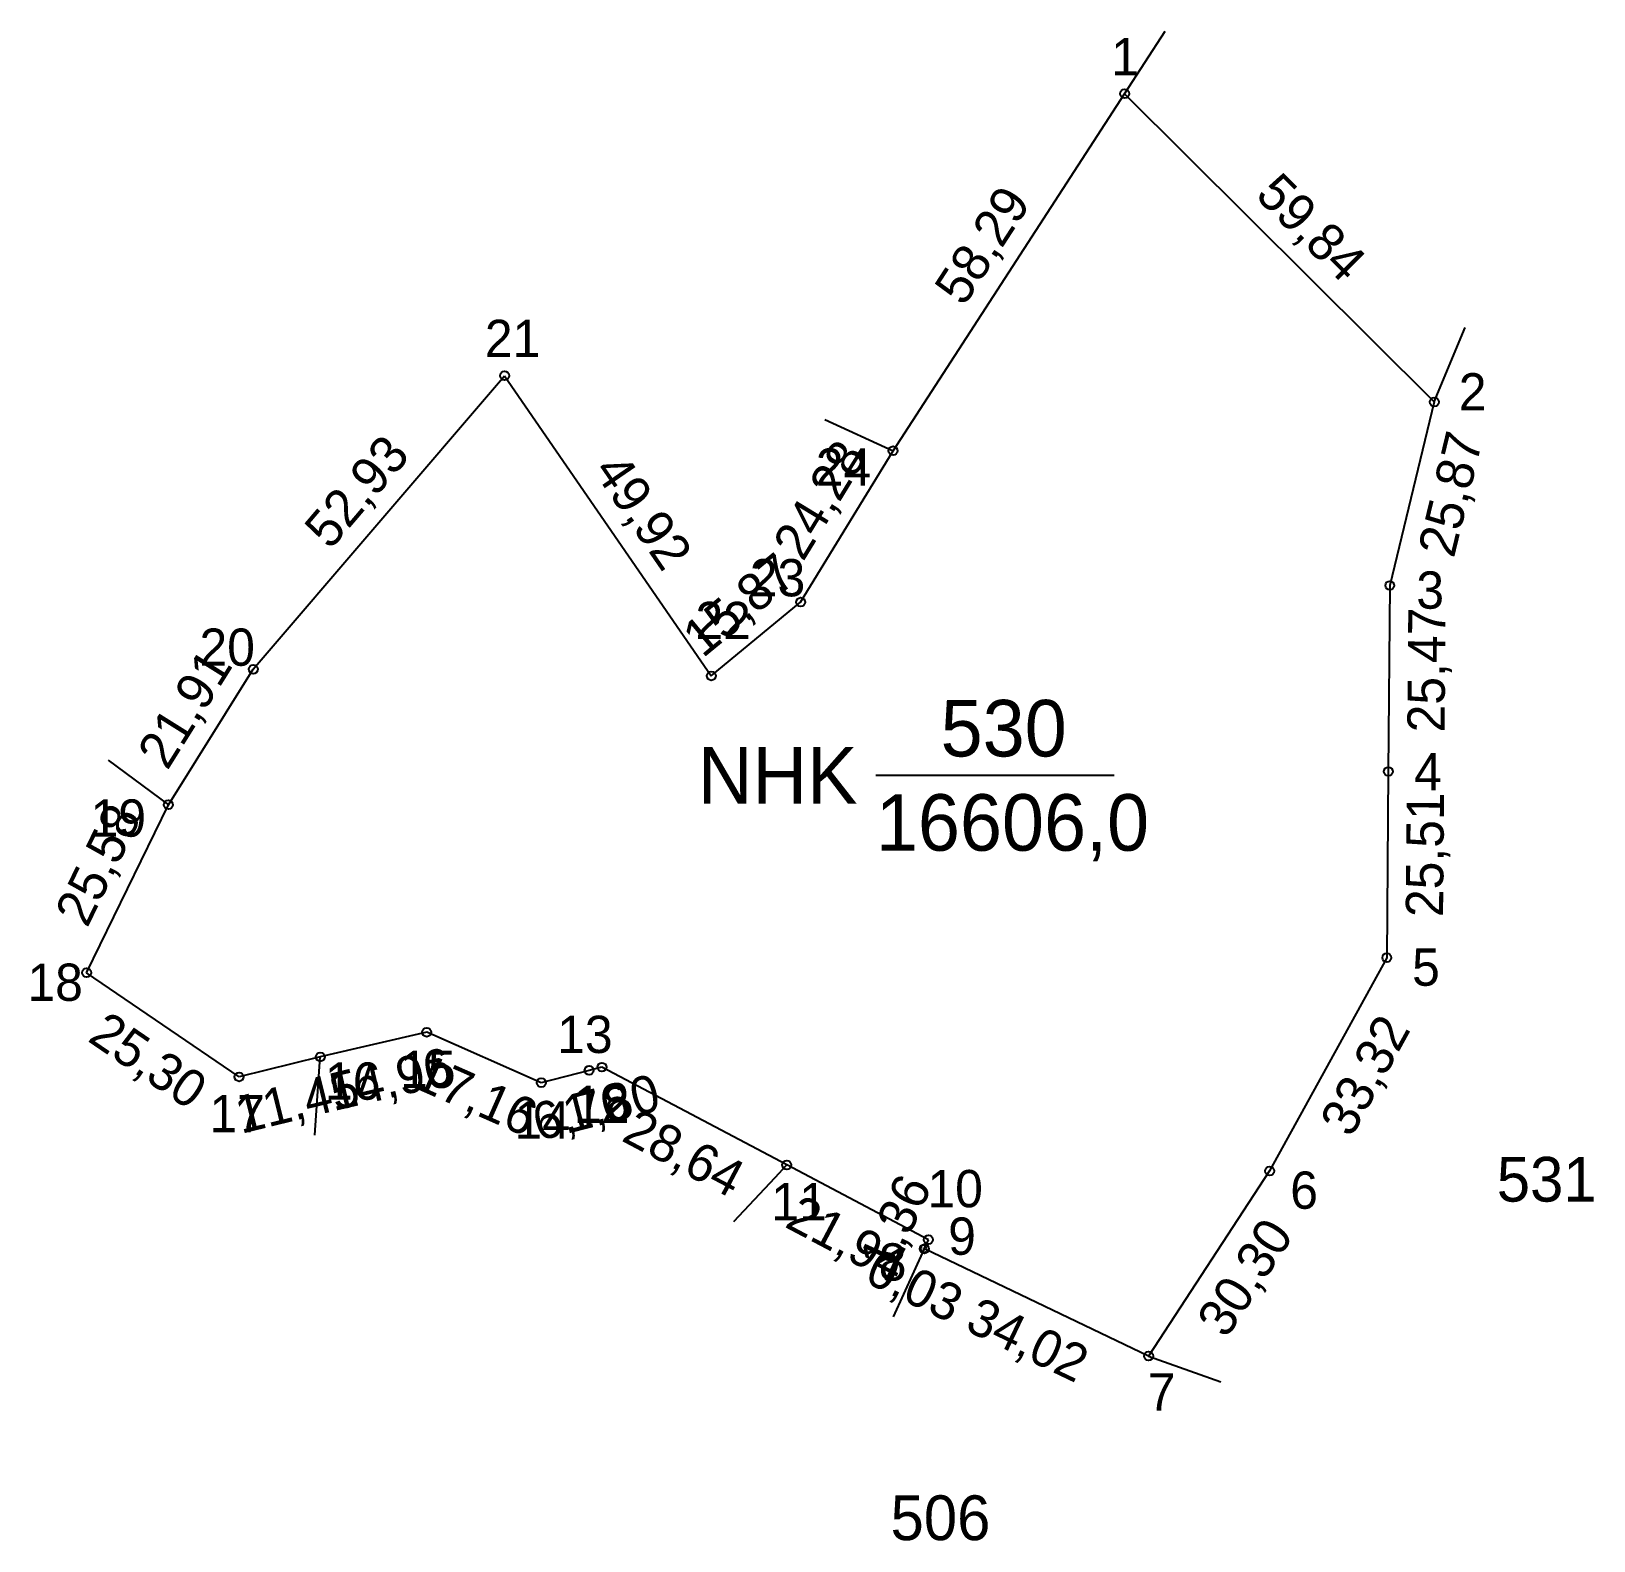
# Model space of a CAD drawing. Extents: x 549088 to 549302, y 1822741 to 1822947.
import ezdxf

# ---------------------------------------------------------------- set-up
doc = ezdxf.new("R2010")
doc.units = 0
for name, color, linetype in [('Level 10', 7, 'Continuous'), ('Level 17', 7, 'Continuous'), ('Level 3', 7, 'Continuous'), ('Level 42', 7, 'Continuous'), ('Level 43', 7, 'Continuous'), ('Level 44', 7, 'Continuous'), ('Level 45', 7, 'Continuous'), ('Level 46', 7, 'Continuous')]:
    doc.layers.add(name, color=color, linetype=linetype)

msp = doc.modelspace()

# ---------------------------------------------------------------- linework, layer by layer
at = {"layer": 'Level 10'}
for p, q in [((549206, 1822890), (549237.72, 1822938.91)), ((549237.72, 1822938.91), (549280.13, 1822896.69)), ((549118.38, 1822860.08), (549152.8, 1822900.29)), ((549152.8, 1822900.29), (549181.11, 1822859.17)), ((549280.13, 1822896.69), (549274.04, 1822871.55)), ((549193.35, 1822869.27), (549206, 1822890)), ((549274.04, 1822871.55), (549273.83, 1822846.07)), ((549181.11, 1822859.17), (549193.35, 1822869.27)), ((549106.75, 1822841.51), (549118.38, 1822860.08)), ((549273.83, 1822846.07), (549273.63, 1822820.56)), ((549095.55, 1822818.51), (549106.75, 1822841.51)), ((549273.63, 1822820.56), (549257.58, 1822791.35)), ((549116.44, 1822804.24), (549095.55, 1822818.51)), ((549142.13, 1822810.36), (549127.56, 1822806.98)), ((549157.83, 1822803.43), (549142.13, 1822810.36)), ((549127.56, 1822806.98), (549116.44, 1822804.24)), ((549166.13, 1822805.57), (549164.38, 1822805.12)), ((549191.45, 1822792.18), (549166.13, 1822805.57)), ((549164.38, 1822805.12), (549157.83, 1822803.43)), ((549210.85, 1822781.93), (549191.45, 1822792.18)), ((549257.58, 1822791.35), (549241, 1822766)), ((549210.28, 1822780.69), (549210.85, 1822781.93)), ((549210.31, 1822780.68), (549210.28, 1822780.69)), ((549241, 1822766), (549210.31, 1822780.68))]:
    msp.add_line(p, q, dxfattribs=at)
at = {"layer": 'Level 17'}
for centre in [(549237.72, 1822938.91), (549152.8, 1822900.29), (549280.13, 1822896.69), (549206, 1822890), (549274.04, 1822871.55), (549193.35, 1822869.27), (549118.38, 1822860.08), (549181.11, 1822859.17), (549273.83, 1822846.07), (549106.75, 1822841.51), (549273.63, 1822820.56), (549095.55, 1822818.51), (549142.13, 1822810.36), (549127.56, 1822806.98), (549164.38, 1822805.12), (549166.13, 1822805.57), (549116.44, 1822804.24), (549157.83, 1822803.43), (549191.45, 1822792.18), (549257.58, 1822791.35), (549210.85, 1822781.93), (549210.28, 1822780.69), (549210.31, 1822780.68), (549241, 1822766)]:
    msp.add_circle(centre, 0.613, dxfattribs=at)
at = {"layer": 'Level 44'}
for p, q in [((549237.72, 1822938.91), (549243.28, 1822947.47)), ((549237.72, 1822938.91), (549243.28, 1822947.47)), ((549280.13, 1822896.69), (549284.38, 1822906.87)), ((549196.66, 1822894.3), (549206, 1822890)), ((549098.52, 1822847.62), (549106.75, 1822841.51)), ((549126.8, 1822796.27), (549127.56, 1822806.98)), ((549184.22, 1822784.45), (549189.85, 1822790.47)), ((549189.85, 1822790.47), (549191.45, 1822792.18)), ((549210.31, 1822780.68), (549210.85, 1822781.93)), ((549206.05, 1822771.39), (549210.31, 1822780.68)), ((549206.05, 1822771.39), (549210.31, 1822780.68)), ((549241, 1822766), (549250.89, 1822762.46))]:
    msp.add_line(p, q, dxfattribs=at)
at = {"layer": 'Level 45'}
msp.add_line((549203.65, 1822845.55), (549236.31, 1822845.55), dxfattribs=at)

# ---------------------------------------------------------------- texts
at = {"layer": 'Level 3'}
msp.add_text('D', height=1, dxfattribs=at).set_placement((549209.78, 1822780.19))
at = {"layer": 'Level 42'}
for s, rotation, p in [('59,84', 315.1253, (549255.46, 1822924.85)), ('58,29', 57.031, (549215.7, 1822909.64)), ('52,93', 49.4349, (549128.91, 1822876.31)), ('24,28', 58.6211, (549193.68, 1822874.7)), ('25,87', 76.3828, (549282.8, 1822875.18)), ('49,92', 304.5429, (549164.85, 1822887.29)), ('15,87', 39.5038, (549179.94, 1822861.52)), ('25,47', 89.5389, (549281.54, 1822851.41)), ('21,91', 57.9439, (549106.61, 1822846.1)), ('25,51', 89.5374, (549281.33, 1822826.11)), ('25,58', 64.0359, (549095.64, 1822824.53)), ('25,30', 325.6629, (549095.54, 1822809.24)), ('33,32', 61.2221, (549268.75, 1822795.77)), ('14,96', 13.0684, (549129.36, 1822799.53)), ('17,16', 336.1782, (549140.1, 1822802.88)), ('11,45', 13.8421, (549116.71, 1822796.42)), ('6,76', 14.4142, (549157.45, 1822795.43)), ('1,80', 14.4058, (549161.58, 1822796.49)), ('28,64', 332.1448, (549168.64, 1822795.57)), ('1,36', 65.3892, (549205.85, 1822777.15)), ('21,94', 332.1467, (549191, 1822783.76)), ('30,30', 56.8098, (549251.64, 1822768.26)), ('0,03', 334.29, (549201.91, 1822776.22)), ('34,02', 334.4367, (549215.66, 1822769.63))]:
    msp.add_text(s, height=5.108, rotation=rotation, dxfattribs=at).set_placement(p)
at = {"layer": 'Level 43'}
for s, height, p in [('1', 5.11, (549235.89, 1822941.43)), ('21', 5.108, (549150.1, 1822902.84)), ('2', 5.11, (549283.48, 1822895.52)), ('24', 5.108, (549195.42, 1822885.21)), ('23', 5.108, (549186.38, 1822870.06)), ('3', 5.11, (549277.67, 1822868.37)), ('22', 5.108, (549178.93, 1822864.2)), ('20', 5.108, (549111.01, 1822860.55)), ('4', 5.11, (549277.36, 1822843.48)), ('19', 5.108, (549096.1, 1822837.14)), ('5', 5.11, (549277.09, 1822816.72)), ('18', 5.108, (549087.45, 1822814.65)), ('13', 5.108, (549160, 1822807.51)), ('15', 5.108, (549138.5, 1822802.72)), ('16', 5.108, (549128.21, 1822801.11)), ('17', 5.108, (549112.37, 1822796.66)), ('12', 5.108, (549162.29, 1822797.94)), ('14', 5.108, (549154.16, 1822795.79)), ('10', 5.108, (549210.71, 1822786.38)), ('6', 5.11, (549260.4, 1822786.17)), ('11', 5.108, (549189.33, 1822784.59)), ('9', 5.11, (549213.55, 1822779.87)), ('8', 5.11, (549204.04, 1822776.33)), ('7', 5.11, (549240.89, 1822758.53))]:
    msp.add_text(s, height=height, dxfattribs=at).set_placement(p)
at = {"layer": 'Level 45'}
for s, p in [('530', (549212.52, 1822848.13)), ('NHK', (549179.27, 1822841.68)), ('16606,0', (549203.65, 1822835.22))]:
    msp.add_text(s, height=7.741, dxfattribs=at).set_placement(p)
at = {"layer": 'Level 46'}
for s, p in [('531', (549288.69, 1822787.15)), ('506', (549205.66, 1822740.78))]:
    msp.add_text(s, height=6.13, dxfattribs=at).set_placement(p)

doc.saveas('drawing.dxf')
